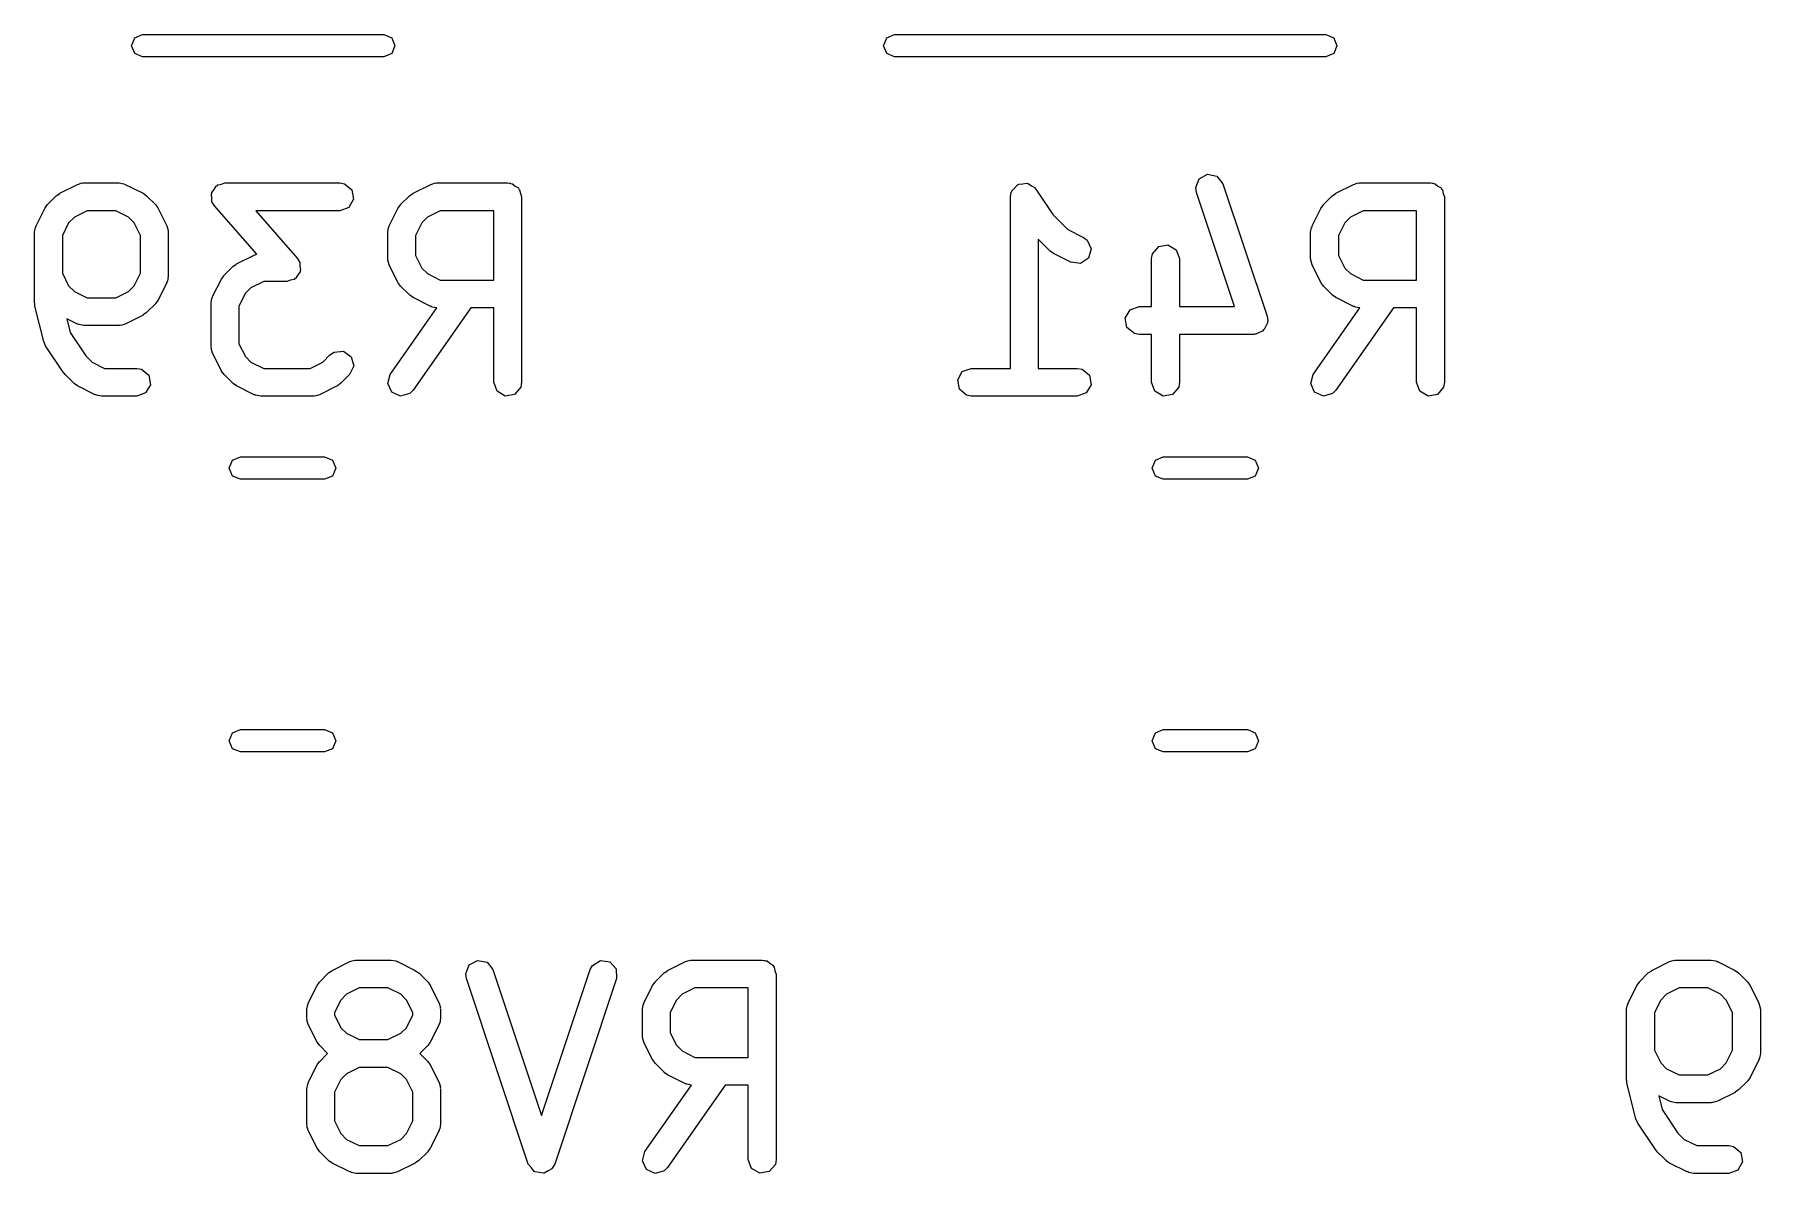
# Model space of a CAD drawing. Extents: x 62 to 228, y -146 to -46.
# Drawn here: x 170.54 to 179.84, y -111.42 to -105.28 of the extents above; entities that cross this region are included whole.
import ezdxf

# ---------------------------------------------------------------- set-up
doc = ezdxf.new("R2010")
doc.units = 0
doc.layers.add('BLACK', color=7, linetype='CONTINUOUS')

msp = doc.modelspace()

# ---------------------------------------------------------------- linework, layer by layer
at = {"layer": 'BLACK', "linetype": 'CONTINUOUS'}
for p, q in [((171.059, -105.343), (171.077, -105.3)), ((171.077, -105.385), (171.059, -105.343)), ((171.077, -105.3), (171.119, -105.282)), ((171.119, -105.282), (172.419, -105.282)), ((172.419, -105.282), (172.462, -105.3)), ((172.462, -105.3), (172.479, -105.343)), ((172.479, -105.343), (172.462, -105.385)), ((175.114, -105.343), (175.132, -105.3)), ((175.132, -105.385), (175.114, -105.343)), ((175.132, -105.3), (175.174, -105.282)), ((175.174, -105.282), (177.499, -105.282)), ((177.499, -105.282), (177.542, -105.3)), ((177.542, -105.3), (177.559, -105.343)), ((177.559, -105.343), (177.542, -105.385)), ((171.119, -105.402), (171.077, -105.385)), ((172.419, -105.402), (171.119, -105.402)), ((172.462, -105.385), (172.419, -105.402)), ((175.174, -105.402), (175.132, -105.385)), ((177.499, -105.402), (175.174, -105.402)), ((177.542, -105.385), (177.499, -105.402)), ((170.673, -106.137), (170.768, -106.09)), ((170.768, -106.09), (170.793, -106.082)), ((170.793, -106.082), (170.797, -106.083)), ((170.797, -106.083), (170.801, -106.082)), ((170.801, -106.082), (170.992, -106.082)), ((170.992, -106.082), (171.018, -106.086)), ((171.018, -106.086), (171.021, -106.089)), ((171.021, -106.089), (171.025, -106.09)), ((171.025, -106.09), (171.121, -106.137)), ((171.505, -106.117), (171.515, -106.099)), ((171.515, -106.099), (171.521, -106.097)), ((171.521, -106.097), (171.525, -106.093)), ((171.525, -106.093), (171.544, -106.089)), ((171.544, -106.089), (171.563, -106.082)), ((171.563, -106.082), (172.182, -106.082)), ((172.182, -106.082), (172.208, -106.086)), ((172.208, -106.086), (172.247, -106.119)), ((172.577, -106.137), (172.673, -106.09)), ((172.673, -106.09), (172.698, -106.082)), ((172.698, -106.082), (172.702, -106.083)), ((172.702, -106.083), (172.706, -106.082)), ((172.706, -106.082), (173.087, -106.082)), ((173.087, -106.082), (173.097, -106.084)), ((173.097, -106.084), (173.1, -106.083)), ((173.1, -106.083), (173.103, -106.085)), ((173.103, -106.085), (173.113, -106.086)), ((173.113, -106.086), (173.128, -106.099)), ((173.128, -106.099), (173.145, -106.109)), ((175.822, -106.109), (175.836, -106.092)), ((175.836, -106.092), (175.84, -106.091)), ((175.84, -106.091), (175.843, -106.088)), ((175.843, -106.088), (175.865, -106.087)), ((175.865, -106.087), (175.886, -106.083)), ((175.886, -106.083), (175.89, -106.085)), ((175.89, -106.085), (175.894, -106.085)), ((175.894, -106.085), (175.912, -106.098)), ((175.912, -106.098), (175.931, -106.109)), ((176.798, -106.107), (176.817, -106.06)), ((176.817, -106.06), (176.862, -106.035)), ((176.862, -106.035), (176.912, -106.045)), ((176.912, -106.045), (176.944, -106.086)), ((176.944, -106.086), (177.182, -106.8)), ((177.554, -106.137), (177.649, -106.09)), ((177.649, -106.09), (177.674, -106.082)), ((177.674, -106.082), (177.679, -106.083)), ((177.679, -106.083), (177.683, -106.082)), ((177.683, -106.082), (178.064, -106.082)), ((178.064, -106.082), (178.073, -106.084)), ((178.073, -106.084), (178.077, -106.083)), ((178.077, -106.083), (178.08, -106.085)), ((178.08, -106.085), (178.089, -106.086)), ((178.089, -106.086), (178.104, -106.099)), ((178.104, -106.099), (178.121, -106.109)), ((170.606, -106.199), (170.653, -106.151)), ((170.653, -106.151), (170.672, -106.139)), ((170.672, -106.139), (170.673, -106.137)), ((171.121, -106.137), (171.139, -106.151)), ((171.139, -106.151), (171.14, -106.151)), ((171.14, -106.151), (171.188, -106.199)), ((171.49, -106.144), (171.493, -106.139)), ((171.493, -106.164), (171.49, -106.144)), ((171.492, -106.133), (171.505, -106.117)), ((171.493, -106.139), (171.492, -106.133)), ((171.493, -106.184), (171.493, -106.164)), ((171.498, -106.191), (171.493, -106.184)), ((171.498, -106.194), (171.498, -106.191)), ((172.256, -106.17), (172.231, -106.214)), ((172.247, -106.119), (172.256, -106.17)), ((172.51, -106.199), (172.558, -106.151)), ((172.558, -106.151), (172.576, -106.139)), ((172.576, -106.139), (172.577, -106.137)), ((173.145, -106.109), (173.147, -106.115)), ((173.147, -106.115), (173.152, -106.119)), ((173.152, -106.119), (173.156, -106.139)), ((173.156, -106.139), (173.162, -106.157)), ((173.162, -106.157), (173.162, -107.157)), ((175.798, -106.157), (175.803, -106.131)), ((175.798, -107.082), (175.798, -106.157)), ((175.803, -106.131), (175.806, -106.128)), ((175.806, -106.124), (175.822, -106.109)), ((175.806, -106.128), (175.806, -106.124)), ((175.931, -106.109), (175.932, -106.113)), ((175.932, -106.113), (175.936, -106.115)), ((175.936, -106.115), (176.027, -106.252)), ((176.802, -106.133), (176.798, -106.107)), ((177.007, -106.749), (176.802, -106.133)), ((177.487, -106.199), (177.534, -106.151)), ((177.534, -106.151), (177.553, -106.139)), ((177.553, -106.139), (177.554, -106.137)), ((178.121, -106.109), (178.123, -106.115)), ((178.123, -106.115), (178.129, -106.119)), ((178.129, -106.119), (178.132, -106.139)), ((178.132, -106.139), (178.139, -106.157)), ((178.139, -106.157), (178.139, -107.157)), ((170.544, -106.314), (170.592, -106.219)), ((170.592, -106.219), (170.605, -106.201)), ((170.605, -106.201), (170.606, -106.199)), ((170.751, -106.266), (170.72, -106.297)), ((170.819, -106.232), (170.751, -106.266)), ((170.974, -106.232), (170.819, -106.232)), ((171.043, -106.266), (170.974, -106.232)), ((171.073, -106.297), (171.043, -106.266)), ((171.188, -106.199), (171.201, -106.217)), ((171.201, -106.217), (171.202, -106.219)), ((171.202, -106.219), (171.25, -106.314)), ((171.501, -106.197), (171.498, -106.194)), ((171.507, -106.206), (171.501, -106.197)), ((171.735, -106.466), (171.507, -106.206)), ((172.182, -106.232), (171.729, -106.232)), ((171.729, -106.232), (171.953, -106.488)), ((172.231, -106.214), (172.182, -106.232)), ((172.449, -106.314), (172.496, -106.219)), ((172.496, -106.219), (172.51, -106.201)), ((172.51, -106.201), (172.51, -106.199)), ((172.655, -106.266), (172.625, -106.297)), ((172.724, -106.232), (172.655, -106.266)), ((173.012, -106.232), (172.724, -106.232)), ((173.012, -106.606), (173.012, -106.232)), ((176.027, -106.252), (176.108, -106.333)), ((177.425, -106.314), (177.473, -106.219)), ((177.473, -106.219), (177.486, -106.201)), ((177.486, -106.201), (177.487, -106.199)), ((177.632, -106.266), (177.602, -106.297)), ((177.7, -106.232), (177.632, -106.266)), ((177.989, -106.232), (177.7, -106.232)), ((177.989, -106.606), (177.989, -106.232)), ((170.536, -106.347), (170.541, -106.322)), ((170.536, -106.728), (170.536, -106.347)), ((170.541, -106.322), (170.543, -106.318)), ((170.543, -106.318), (170.544, -106.314)), ((170.72, -106.297), (170.686, -106.365)), ((170.686, -106.365), (170.686, -106.568)), ((171.107, -106.365), (171.073, -106.297)), ((171.107, -106.568), (171.107, -106.365)), ((171.25, -106.314), (171.257, -106.339)), ((171.257, -106.339), (171.256, -106.343)), ((171.256, -106.343), (171.257, -106.347)), ((171.257, -106.347), (171.257, -106.585)), ((172.441, -106.347), (172.445, -106.322)), ((172.441, -106.49), (172.441, -106.347)), ((172.445, -106.322), (172.448, -106.318)), ((172.448, -106.318), (172.449, -106.314)), ((172.625, -106.297), (172.591, -106.365)), ((172.591, -106.365), (172.591, -106.473)), ((176.108, -106.333), (176.192, -106.376)), ((176.192, -106.376), (176.213, -106.391)), ((177.417, -106.347), (177.422, -106.322)), ((177.417, -106.49), (177.417, -106.347)), ((177.422, -106.322), (177.425, -106.318)), ((177.425, -106.318), (177.425, -106.314)), ((177.602, -106.297), (177.567, -106.365)), ((177.567, -106.365), (177.567, -106.473)), ((171.625, -106.518), (171.72, -106.471)), ((171.72, -106.471), (171.735, -106.466)), ((176.011, -106.448), (175.948, -106.386)), ((175.948, -106.386), (175.948, -107.082)), ((176.012, -106.449), (176.011, -106.448)), ((176.03, -106.462), (176.012, -106.449)), ((176.125, -106.51), (176.03, -106.462)), ((176.213, -106.391), (176.234, -106.438)), ((176.234, -106.438), (176.219, -106.487)), ((176.56, -106.49), (176.565, -106.465)), ((176.565, -106.465), (176.598, -106.425)), ((176.598, -106.425), (176.648, -106.416)), ((176.648, -106.416), (176.693, -106.442)), ((176.693, -106.442), (176.71, -106.49)), ((171.558, -106.58), (171.606, -106.532)), ((171.606, -106.532), (171.624, -106.52)), ((171.624, -106.52), (171.625, -106.518)), ((171.953, -106.488), (171.959, -106.498)), ((171.968, -106.562), (171.955, -106.578)), ((171.959, -106.498), (171.962, -106.5)), ((171.962, -106.5), (171.962, -106.503)), ((171.962, -106.503), (171.967, -106.511)), ((171.967, -106.511), (171.967, -106.531)), ((171.967, -106.531), (171.971, -106.551)), ((171.971, -106.551), (171.968, -106.556)), ((171.968, -106.556), (171.968, -106.562)), ((172.442, -106.494), (172.441, -106.49)), ((172.441, -106.499), (172.442, -106.494)), ((172.449, -106.524), (172.441, -106.499)), ((172.496, -106.619), (172.449, -106.524)), ((172.591, -106.473), (172.625, -106.541)), ((172.625, -106.541), (172.655, -106.571)), ((176.176, -106.516), (176.125, -106.51)), ((176.219, -106.487), (176.176, -106.516)), ((176.56, -106.749), (176.56, -106.49)), ((176.71, -106.49), (176.71, -106.749)), ((177.419, -106.494), (177.417, -106.49)), ((177.418, -106.499), (177.419, -106.494)), ((177.425, -106.524), (177.418, -106.499)), ((177.473, -106.619), (177.425, -106.524)), ((177.567, -106.473), (177.602, -106.541)), ((177.602, -106.541), (177.632, -106.571)), ((170.686, -106.568), (170.72, -106.636)), ((170.72, -106.636), (170.751, -106.667)), ((171.043, -106.667), (171.073, -106.636)), ((171.073, -106.636), (171.107, -106.568)), ((171.25, -106.619), (171.202, -106.714)), ((171.253, -106.611), (171.25, -106.615)), ((171.25, -106.615), (171.25, -106.619)), ((171.257, -106.585), (171.253, -106.611)), ((171.496, -106.695), (171.544, -106.6)), ((171.544, -106.6), (171.557, -106.582)), ((171.557, -106.582), (171.558, -106.58)), ((171.703, -106.647), (171.673, -106.677)), ((171.772, -106.613), (171.703, -106.647)), ((171.897, -106.613), (171.772, -106.613)), ((171.916, -106.606), (171.897, -106.613)), ((171.936, -106.602), (171.916, -106.606)), ((171.939, -106.597), (171.936, -106.602)), ((171.945, -106.595), (171.939, -106.597)), ((171.955, -106.578), (171.945, -106.595)), ((172.497, -106.62), (172.496, -106.619)), ((172.51, -106.638), (172.497, -106.62)), ((172.558, -106.686), (172.51, -106.638)), ((172.655, -106.571), (172.724, -106.606)), ((172.724, -106.606), (173.012, -106.606)), ((177.474, -106.62), (177.473, -106.619)), ((177.487, -106.638), (177.474, -106.62)), ((177.534, -106.686), (177.487, -106.638)), ((177.632, -106.571), (177.7, -106.606)), ((177.7, -106.606), (177.989, -106.606)), ((170.537, -106.732), (170.536, -106.728)), ((170.538, -106.746), (170.537, -106.732)), ((170.586, -106.937), (170.538, -106.746)), ((170.751, -106.667), (170.819, -106.701)), ((170.819, -106.701), (170.974, -106.701)), ((170.974, -106.701), (171.043, -106.667)), ((171.188, -106.734), (171.14, -106.781)), ((171.189, -106.732), (171.188, -106.734)), ((171.202, -106.714), (171.189, -106.732)), ((171.488, -106.728), (171.493, -106.703)), ((171.488, -106.966), (171.488, -106.728)), ((171.493, -106.703), (171.496, -106.699)), ((171.496, -106.699), (171.496, -106.695)), ((171.673, -106.677), (171.638, -106.746)), ((171.638, -106.746), (171.638, -106.949)), ((172.559, -106.687), (172.558, -106.686)), ((172.577, -106.7), (172.559, -106.687)), ((172.673, -106.748), (172.577, -106.7)), ((172.677, -106.748), (172.673, -106.748)), ((172.681, -106.751), (172.677, -106.748)), ((172.705, -106.756), (172.681, -106.751)), ((176.444, -106.766), (176.492, -106.749)), ((176.492, -106.749), (176.56, -106.749)), ((176.71, -106.749), (177.007, -106.749)), ((177.536, -106.687), (177.534, -106.686)), ((177.554, -106.7), (177.536, -106.687)), ((177.649, -106.748), (177.554, -106.7)), ((177.654, -106.748), (177.649, -106.748)), ((177.657, -106.751), (177.654, -106.748)), ((177.682, -106.756), (177.657, -106.751)), ((170.768, -106.843), (170.71, -106.814)), ((170.71, -106.814), (170.728, -106.888)), ((170.772, -106.844), (170.768, -106.843)), ((170.776, -106.846), (170.772, -106.844)), ((171.025, -106.843), (171.001, -106.85)), ((171.121, -106.795), (171.025, -106.843)), ((171.122, -106.794), (171.121, -106.795)), ((171.14, -106.781), (171.122, -106.794)), ((172.454, -107.114), (172.705, -106.756)), ((172.888, -106.756), (172.577, -107.2)), ((173.012, -106.756), (172.888, -106.756)), ((173.012, -107.157), (173.012, -106.756)), ((176.418, -106.811), (176.444, -106.766)), ((176.427, -106.861), (176.418, -106.811)), ((177.185, -106.837), (177.175, -106.854)), ((177.182, -106.8), (177.186, -106.826)), ((177.186, -106.826), (177.184, -106.831)), ((177.184, -106.831), (177.185, -106.837)), ((177.431, -107.114), (177.682, -106.756)), ((177.865, -106.756), (177.554, -107.2)), ((177.989, -106.756), (177.865, -106.756)), ((177.989, -107.157), (177.989, -106.756)), ((170.596, -106.96), (170.586, -106.937)), ((170.586, -106.937), (170.586, -106.937)), ((170.728, -106.888), (170.812, -107.014)), ((170.801, -106.851), (170.776, -106.846)), ((170.992, -106.851), (170.801, -106.851)), ((170.996, -106.849), (170.992, -106.851)), ((171.001, -106.85), (170.996, -106.849)), ((176.467, -106.894), (176.427, -106.861)), ((176.492, -106.899), (176.467, -106.894)), ((176.56, -106.899), (176.492, -106.899)), ((176.56, -107.157), (176.56, -106.899)), ((177.111, -106.899), (176.71, -106.899)), ((176.71, -106.899), (176.71, -107.157)), ((177.117, -106.897), (177.111, -106.899)), ((177.122, -106.898), (177.117, -106.897)), ((177.14, -106.888), (177.122, -106.898)), ((177.16, -106.881), (177.14, -106.888)), ((177.162, -106.876), (177.16, -106.881)), ((177.167, -106.873), (177.162, -106.876)), ((177.175, -106.854), (177.167, -106.873)), ((170.691, -107.103), (170.596, -106.96)), ((170.812, -107.014), (170.846, -107.048)), ((171.49, -106.971), (171.488, -106.966)), ((171.489, -106.975), (171.49, -106.971)), ((171.496, -107), (171.489, -106.975)), ((171.544, -107.095), (171.496, -107)), ((171.638, -106.949), (171.673, -107.017)), ((171.673, -107.017), (171.703, -107.048)), ((172.09, -107.048), (172.129, -107.009)), ((172.129, -107.009), (172.151, -106.994)), ((172.151, -106.994), (172.202, -106.989)), ((172.202, -106.989), (172.244, -107.019)), ((172.244, -107.019), (172.257, -107.068)), ((170.694, -107.105), (170.691, -107.103)), ((170.701, -107.115), (170.694, -107.105)), ((170.748, -107.162), (170.701, -107.115)), ((170.846, -107.048), (170.914, -107.082)), ((170.914, -107.082), (171.087, -107.082)), ((171.087, -107.082), (171.113, -107.086)), ((171.113, -107.086), (171.152, -107.119)), ((171.152, -107.119), (171.161, -107.17)), ((171.545, -107.096), (171.544, -107.095)), ((171.558, -107.115), (171.545, -107.096)), ((171.606, -107.162), (171.558, -107.115)), ((171.703, -107.048), (171.772, -107.082)), ((171.772, -107.082), (172.022, -107.082)), ((172.022, -107.082), (172.09, -107.048)), ((172.235, -107.115), (172.188, -107.162)), ((172.257, -107.068), (172.235, -107.115)), ((172.441, -107.163), (172.454, -107.114)), ((175.514, -107.144), (175.539, -107.099)), ((175.539, -107.099), (175.587, -107.082)), ((175.587, -107.082), (175.798, -107.082)), ((175.948, -107.082), (176.159, -107.082)), ((176.159, -107.082), (176.185, -107.086)), ((176.185, -107.086), (176.224, -107.119)), ((176.224, -107.119), (176.233, -107.17)), ((177.418, -107.163), (177.431, -107.114)), ((170.75, -107.163), (170.748, -107.162)), ((170.768, -107.176), (170.75, -107.163)), ((170.863, -107.224), (170.768, -107.176)), ((171.135, -107.214), (171.087, -107.232)), ((171.161, -107.17), (171.135, -107.214)), ((171.607, -107.163), (171.606, -107.162)), ((171.625, -107.176), (171.607, -107.163)), ((171.72, -107.224), (171.625, -107.176)), ((172.168, -107.176), (172.073, -107.224)), ((172.169, -107.175), (172.168, -107.176)), ((172.188, -107.162), (172.169, -107.175)), ((172.463, -107.21), (172.441, -107.163)), ((172.509, -107.232), (172.463, -107.21)), ((172.577, -107.2), (172.559, -107.218)), ((173.03, -107.205), (173.012, -107.157)), ((173.074, -107.231), (173.03, -107.205)), ((173.158, -107.183), (173.125, -107.222)), ((173.162, -107.157), (173.158, -107.183)), ((175.523, -107.194), (175.514, -107.144)), ((175.562, -107.227), (175.523, -107.194)), ((176.207, -107.214), (176.159, -107.232)), ((176.233, -107.17), (176.207, -107.214)), ((176.578, -107.205), (176.56, -107.157)), ((176.622, -107.231), (176.578, -107.205)), ((176.706, -107.183), (176.673, -107.222)), ((176.71, -107.157), (176.706, -107.183)), ((177.439, -107.21), (177.418, -107.163)), ((177.486, -107.232), (177.439, -107.21)), ((177.554, -107.2), (177.535, -107.218)), ((178.006, -107.205), (177.989, -107.157)), ((178.051, -107.231), (178.006, -107.205)), ((178.134, -107.183), (178.101, -107.222)), ((178.139, -107.157), (178.134, -107.183)), ((170.868, -107.224), (170.863, -107.224)), ((170.871, -107.227), (170.868, -107.224)), ((170.897, -107.232), (170.871, -107.227)), ((171.087, -107.232), (170.897, -107.232)), ((171.725, -107.224), (171.72, -107.224)), ((171.728, -107.227), (171.725, -107.224)), ((171.754, -107.232), (171.728, -107.227)), ((172.04, -107.232), (171.754, -107.232)), ((172.044, -107.23), (172.04, -107.232)), ((172.048, -107.231), (172.044, -107.23)), ((172.073, -107.224), (172.048, -107.231)), ((172.559, -107.218), (172.509, -107.232)), ((173.125, -107.222), (173.074, -107.231)), ((175.587, -107.232), (175.562, -107.227)), ((176.159, -107.232), (175.587, -107.232)), ((176.673, -107.222), (176.622, -107.231)), ((177.535, -107.218), (177.486, -107.232)), ((178.101, -107.222), (178.051, -107.231)), ((171.586, -107.62), (171.603, -107.577)), ((171.603, -107.577), (171.646, -107.559)), ((171.646, -107.559), (172.1, -107.559)), ((172.1, -107.559), (172.142, -107.577)), ((172.142, -107.577), (172.16, -107.62)), ((176.562, -107.62), (176.58, -107.577)), ((176.58, -107.577), (176.622, -107.559)), ((176.622, -107.559), (177.076, -107.559)), ((177.076, -107.559), (177.119, -107.577)), ((177.119, -107.577), (177.136, -107.62)), ((171.603, -107.662), (171.586, -107.62)), ((171.646, -107.679), (171.603, -107.662)), ((172.1, -107.679), (171.646, -107.679)), ((172.142, -107.662), (172.1, -107.679)), ((172.16, -107.62), (172.142, -107.662)), ((176.58, -107.662), (176.562, -107.62)), ((176.622, -107.679), (176.58, -107.662)), ((177.076, -107.679), (176.622, -107.679)), ((177.119, -107.662), (177.076, -107.679)), ((177.136, -107.62), (177.119, -107.662)), ((171.586, -109.09), (171.603, -109.047)), ((171.603, -109.047), (171.646, -109.029)), ((171.646, -109.029), (172.1, -109.029)), ((172.1, -109.029), (172.142, -109.047)), ((172.142, -109.047), (172.16, -109.09)), ((176.562, -109.09), (176.58, -109.047)), ((176.58, -109.047), (176.622, -109.029)), ((176.622, -109.029), (177.076, -109.029)), ((177.076, -109.029), (177.119, -109.047)), ((177.119, -109.047), (177.136, -109.09)), ((171.603, -109.132), (171.586, -109.09)), ((171.646, -109.149), (171.603, -109.132)), ((172.1, -109.149), (171.646, -109.149)), ((172.142, -109.132), (172.1, -109.149)), ((172.16, -109.09), (172.142, -109.132)), ((176.58, -109.132), (176.562, -109.09)), ((176.622, -109.149), (176.58, -109.132)), ((177.076, -109.149), (176.622, -109.149)), ((177.119, -109.132), (177.076, -109.149)), ((177.136, -109.09), (177.119, -109.132)), ((172.141, -110.327), (172.236, -110.28)), ((172.236, -110.28), (172.261, -110.272)), ((172.261, -110.272), (172.265, -110.273)), ((172.265, -110.273), (172.27, -110.272)), ((172.27, -110.272), (172.46, -110.272)), ((172.46, -110.272), (172.486, -110.276)), ((172.486, -110.276), (172.489, -110.279)), ((172.489, -110.279), (172.494, -110.28)), ((172.494, -110.28), (172.589, -110.327)), ((172.88, -110.297), (172.925, -110.273)), ((172.925, -110.273), (172.976, -110.283)), ((172.976, -110.283), (173.007, -110.323)), ((173.544, -110.3), (173.588, -110.273)), ((173.588, -110.273), (173.639, -110.281)), ((173.639, -110.281), (173.673, -110.319)), ((173.95, -110.327), (174.046, -110.28)), ((174.046, -110.28), (174.071, -110.272)), ((174.071, -110.272), (174.075, -110.273)), ((174.075, -110.273), (174.079, -110.272)), ((174.079, -110.272), (174.46, -110.272)), ((174.46, -110.272), (174.47, -110.274)), ((174.47, -110.274), (174.473, -110.273)), ((174.473, -110.273), (174.476, -110.275)), ((174.476, -110.275), (174.486, -110.276)), ((174.486, -110.276), (174.501, -110.289)), ((179.258, -110.327), (179.353, -110.28)), ((179.353, -110.28), (179.378, -110.272)), ((179.378, -110.272), (179.382, -110.273)), ((179.382, -110.273), (179.387, -110.272)), ((179.387, -110.272), (179.577, -110.272)), ((179.577, -110.272), (179.603, -110.276)), ((179.603, -110.276), (179.606, -110.279)), ((179.606, -110.279), (179.611, -110.28)), ((179.611, -110.28), (179.706, -110.327)), ((172.074, -110.389), (172.121, -110.341)), ((172.121, -110.341), (172.14, -110.329)), ((172.14, -110.329), (172.141, -110.327)), ((172.589, -110.327), (172.607, -110.341)), ((172.607, -110.341), (172.608, -110.341)), ((172.608, -110.341), (172.656, -110.389)), ((172.861, -110.345), (172.88, -110.297)), ((172.865, -110.371), (172.861, -110.345)), ((173.198, -111.371), (172.865, -110.371)), ((173.007, -110.323), (173.27, -111.11)), ((173.27, -111.11), (173.532, -110.323)), ((173.674, -110.371), (173.341, -111.371)), ((173.532, -110.323), (173.544, -110.3)), ((173.673, -110.319), (173.674, -110.371)), ((173.883, -110.389), (173.931, -110.341)), ((173.931, -110.341), (173.949, -110.329)), ((173.949, -110.329), (173.95, -110.327)), ((174.501, -110.289), (174.518, -110.299)), ((174.518, -110.299), (174.52, -110.305)), ((174.52, -110.305), (174.525, -110.309)), ((174.525, -110.309), (174.528, -110.329)), ((174.528, -110.329), (174.535, -110.347)), ((174.535, -110.347), (174.535, -111.347)), ((179.191, -110.389), (179.238, -110.341)), ((179.238, -110.341), (179.257, -110.329)), ((179.257, -110.329), (179.258, -110.327)), ((179.706, -110.327), (179.724, -110.341)), ((179.724, -110.341), (179.725, -110.341)), ((179.725, -110.341), (179.773, -110.389)), ((172.012, -110.504), (172.06, -110.409)), ((172.06, -110.409), (172.073, -110.391)), ((172.073, -110.391), (172.074, -110.389)), ((172.219, -110.456), (172.188, -110.487)), ((172.287, -110.422), (172.219, -110.456)), ((172.442, -110.422), (172.287, -110.422)), ((172.511, -110.456), (172.442, -110.422)), ((172.541, -110.487), (172.511, -110.456)), ((172.656, -110.389), (172.669, -110.407)), ((172.669, -110.407), (172.67, -110.409)), ((172.67, -110.409), (172.718, -110.504)), ((173.822, -110.504), (173.869, -110.409)), ((173.869, -110.409), (173.883, -110.391)), ((173.883, -110.391), (173.883, -110.389)), ((174.028, -110.456), (173.998, -110.487)), ((174.097, -110.422), (174.028, -110.456)), ((174.385, -110.422), (174.097, -110.422)), ((174.385, -110.796), (174.385, -110.422)), ((179.129, -110.504), (179.177, -110.409)), ((179.177, -110.409), (179.19, -110.391)), ((179.19, -110.391), (179.191, -110.389)), ((179.336, -110.456), (179.305, -110.487)), ((179.404, -110.422), (179.336, -110.456)), ((179.559, -110.422), (179.404, -110.422)), ((179.628, -110.456), (179.559, -110.422)), ((179.658, -110.487), (179.628, -110.456)), ((179.773, -110.389), (179.786, -110.407)), ((179.786, -110.407), (179.787, -110.409)), ((179.787, -110.409), (179.835, -110.504)), ((172.004, -110.537), (172.009, -110.512)), ((172.004, -110.585), (172.004, -110.537)), ((172.009, -110.512), (172.012, -110.508)), ((172.012, -110.508), (172.012, -110.504)), ((172.188, -110.487), (172.154, -110.555)), ((172.154, -110.555), (172.154, -110.567)), ((172.154, -110.567), (172.188, -110.636)), ((172.576, -110.555), (172.541, -110.487)), ((172.541, -110.636), (172.576, -110.567)), ((172.576, -110.567), (172.576, -110.555)), ((172.718, -110.504), (172.725, -110.529)), ((172.725, -110.529), (172.724, -110.533)), ((172.724, -110.533), (172.726, -110.537)), ((172.726, -110.537), (172.726, -110.585)), ((173.814, -110.537), (173.818, -110.512)), ((173.814, -110.68), (173.814, -110.537)), ((173.818, -110.512), (173.821, -110.508)), ((173.821, -110.508), (173.822, -110.504)), ((173.998, -110.487), (173.964, -110.555)), ((173.964, -110.555), (173.964, -110.663)), ((179.121, -110.537), (179.126, -110.512)), ((179.121, -110.918), (179.121, -110.537)), ((179.126, -110.512), (179.129, -110.508)), ((179.129, -110.508), (179.129, -110.504)), ((179.305, -110.487), (179.271, -110.555)), ((179.271, -110.555), (179.271, -110.758)), ((179.693, -110.555), (179.658, -110.487)), ((179.693, -110.758), (179.693, -110.555)), ((179.835, -110.504), (179.842, -110.529)), ((179.842, -110.529), (179.841, -110.533)), ((179.841, -110.533), (179.843, -110.537)), ((179.843, -110.537), (179.843, -110.775)), ((172.006, -110.589), (172.004, -110.585)), ((172.005, -110.594), (172.006, -110.589)), ((172.012, -110.619), (172.005, -110.594)), ((172.06, -110.714), (172.012, -110.619)), ((172.188, -110.636), (172.219, -110.666)), ((172.511, -110.666), (172.541, -110.636)), ((172.718, -110.619), (172.67, -110.714)), ((172.721, -110.611), (172.718, -110.614)), ((172.718, -110.614), (172.718, -110.619)), ((172.726, -110.585), (172.721, -110.611)), ((172.061, -110.715), (172.06, -110.714)), ((172.074, -110.733), (172.061, -110.715)), ((172.116, -110.775), (172.074, -110.733)), ((172.219, -110.666), (172.287, -110.7)), ((172.287, -110.7), (172.442, -110.7)), ((172.442, -110.7), (172.511, -110.666)), ((172.656, -110.733), (172.614, -110.775)), ((172.657, -110.732), (172.656, -110.733)), ((172.67, -110.714), (172.657, -110.732)), ((173.815, -110.684), (173.814, -110.68)), ((173.814, -110.689), (173.815, -110.684)), ((173.822, -110.714), (173.814, -110.689)), ((173.869, -110.809), (173.822, -110.714)), ((173.964, -110.663), (173.998, -110.731)), ((173.998, -110.731), (174.028, -110.761)), ((172.012, -110.932), (172.06, -110.837)), ((172.06, -110.837), (172.073, -110.819)), ((172.073, -110.819), (172.074, -110.818)), ((172.074, -110.818), (172.116, -110.775)), ((172.614, -110.775), (172.656, -110.818)), ((172.656, -110.818), (172.669, -110.836)), ((172.669, -110.836), (172.67, -110.837)), ((172.67, -110.837), (172.718, -110.932)), ((173.87, -110.81), (173.869, -110.809)), ((173.883, -110.828), (173.87, -110.81)), ((173.931, -110.876), (173.883, -110.828)), ((174.028, -110.761), (174.097, -110.796)), ((174.097, -110.796), (174.385, -110.796)), ((179.271, -110.758), (179.305, -110.826)), ((179.305, -110.826), (179.336, -110.857)), ((179.628, -110.857), (179.658, -110.826)), ((179.658, -110.826), (179.693, -110.758)), ((179.835, -110.809), (179.787, -110.904)), ((179.838, -110.801), (179.835, -110.805)), ((179.835, -110.805), (179.835, -110.809)), ((179.843, -110.775), (179.838, -110.801)), ((172.009, -110.94), (172.012, -110.937)), ((172.012, -110.937), (172.012, -110.932)), ((172.188, -110.915), (172.154, -110.984)), ((172.219, -110.885), (172.188, -110.915)), ((172.287, -110.85), (172.219, -110.885)), ((172.442, -110.85), (172.287, -110.85)), ((172.511, -110.885), (172.442, -110.85)), ((172.541, -110.915), (172.511, -110.885)), ((172.576, -110.984), (172.541, -110.915)), ((172.718, -110.932), (172.725, -110.957)), ((173.932, -110.877), (173.931, -110.876)), ((173.95, -110.89), (173.932, -110.877)), ((174.046, -110.938), (173.95, -110.89)), ((174.05, -110.938), (174.046, -110.938)), ((174.053, -110.941), (174.05, -110.938)), ((179.122, -110.922), (179.121, -110.918)), ((179.123, -110.936), (179.122, -110.922)), ((179.171, -111.127), (179.123, -110.936)), ((179.336, -110.857), (179.404, -110.891)), ((179.404, -110.891), (179.559, -110.891)), ((179.559, -110.891), (179.628, -110.857)), ((179.773, -110.924), (179.725, -110.971)), ((179.774, -110.922), (179.773, -110.924)), ((179.787, -110.904), (179.774, -110.922)), ((172.004, -110.966), (172.009, -110.94)), ((172.004, -111.156), (172.004, -110.966)), ((172.154, -110.984), (172.154, -111.139)), ((172.576, -111.139), (172.576, -110.984)), ((172.725, -110.957), (172.724, -110.962)), ((172.724, -110.962), (172.726, -110.966)), ((172.726, -110.966), (172.726, -111.156)), ((173.827, -111.304), (174.078, -110.946)), ((174.261, -110.946), (173.95, -111.39)), ((174.078, -110.946), (174.053, -110.941)), ((174.385, -110.946), (174.261, -110.946)), ((174.385, -111.347), (174.385, -110.946)), ((179.353, -111.033), (179.295, -111.004)), ((179.295, -111.004), (179.313, -111.078)), ((179.706, -110.985), (179.611, -111.033)), ((179.707, -110.984), (179.706, -110.985)), ((179.725, -110.971), (179.707, -110.984)), ((179.313, -111.078), (179.397, -111.204)), ((179.358, -111.034), (179.353, -111.033)), ((179.361, -111.036), (179.358, -111.034)), ((179.387, -111.041), (179.361, -111.036)), ((179.577, -111.041), (179.387, -111.041)), ((179.581, -111.039), (179.577, -111.041)), ((179.586, -111.04), (179.581, -111.039)), ((179.611, -111.033), (179.586, -111.04)), ((172.006, -111.161), (172.004, -111.156)), ((172.005, -111.165), (172.006, -111.161)), ((172.012, -111.19), (172.005, -111.165)), ((172.06, -111.285), (172.012, -111.19)), ((172.154, -111.139), (172.188, -111.207)), ((172.188, -111.207), (172.219, -111.238)), ((172.511, -111.238), (172.541, -111.207)), ((172.541, -111.207), (172.576, -111.139)), ((172.718, -111.19), (172.67, -111.285)), ((172.721, -111.182), (172.718, -111.185)), ((172.718, -111.185), (172.718, -111.19)), ((172.726, -111.156), (172.721, -111.182)), ((179.181, -111.15), (179.171, -111.127)), ((179.171, -111.127), (179.171, -111.127)), ((179.277, -111.293), (179.181, -111.15)), ((179.397, -111.204), (179.431, -111.238)), ((172.061, -111.286), (172.06, -111.285)), ((172.074, -111.305), (172.061, -111.286)), ((172.121, -111.352), (172.074, -111.305)), ((172.219, -111.238), (172.287, -111.272)), ((172.287, -111.272), (172.442, -111.272)), ((172.442, -111.272), (172.511, -111.238)), ((172.656, -111.305), (172.608, -111.352)), ((172.657, -111.303), (172.656, -111.305)), ((172.67, -111.285), (172.657, -111.303)), ((173.814, -111.353), (173.827, -111.304)), ((179.279, -111.295), (179.277, -111.293)), ((179.286, -111.305), (179.279, -111.295)), ((179.334, -111.352), (179.286, -111.305)), ((179.431, -111.238), (179.5, -111.272)), ((179.5, -111.272), (179.672, -111.272)), ((179.672, -111.272), (179.698, -111.276)), ((179.698, -111.276), (179.737, -111.309)), ((179.737, -111.309), (179.746, -111.36)), ((172.123, -111.353), (172.121, -111.352)), ((172.141, -111.366), (172.123, -111.353)), ((172.236, -111.414), (172.141, -111.366)), ((172.589, -111.366), (172.494, -111.414)), ((172.59, -111.365), (172.589, -111.366)), ((172.608, -111.352), (172.59, -111.365)), ((173.2, -111.372), (173.198, -111.371)), ((173.2, -111.374), (173.2, -111.372)), ((173.216, -111.392), (173.2, -111.374)), ((173.23, -111.411), (173.216, -111.392)), ((173.326, -111.397), (173.305, -111.408)), ((173.328, -111.394), (173.326, -111.395)), ((173.326, -111.395), (173.326, -111.397)), ((173.341, -111.371), (173.328, -111.394)), ((173.836, -111.4), (173.814, -111.353)), ((173.882, -111.422), (173.836, -111.4)), ((173.95, -111.39), (173.932, -111.408)), ((174.403, -111.395), (174.385, -111.347)), ((174.447, -111.421), (174.403, -111.395)), ((174.531, -111.373), (174.498, -111.412)), ((174.535, -111.347), (174.531, -111.373)), ((179.335, -111.353), (179.334, -111.352)), ((179.353, -111.366), (179.335, -111.353)), ((179.448, -111.414), (179.353, -111.366)), ((179.721, -111.404), (179.672, -111.422)), ((179.746, -111.36), (179.721, -111.404)), ((172.241, -111.414), (172.236, -111.414)), ((172.244, -111.417), (172.241, -111.414)), ((172.27, -111.422), (172.244, -111.417)), ((172.46, -111.422), (172.27, -111.422)), ((172.464, -111.42), (172.46, -111.422)), ((172.469, -111.421), (172.464, -111.42)), ((172.494, -111.414), (172.469, -111.421)), ((173.232, -111.411), (173.23, -111.411)), ((173.234, -111.413), (173.232, -111.411)), ((173.257, -111.416), (173.234, -111.413)), ((173.281, -111.421), (173.257, -111.416)), ((173.282, -111.42), (173.281, -111.421)), ((173.285, -111.42), (173.282, -111.42)), ((173.305, -111.408), (173.285, -111.42)), ((173.932, -111.408), (173.882, -111.422)), ((174.498, -111.412), (174.447, -111.421)), ((179.453, -111.414), (179.448, -111.414)), ((179.456, -111.417), (179.453, -111.414)), ((179.482, -111.422), (179.456, -111.417)), ((179.672, -111.422), (179.482, -111.422))]:
    msp.add_line(p, q, dxfattribs=at)

doc.saveas('drawing.dxf')
